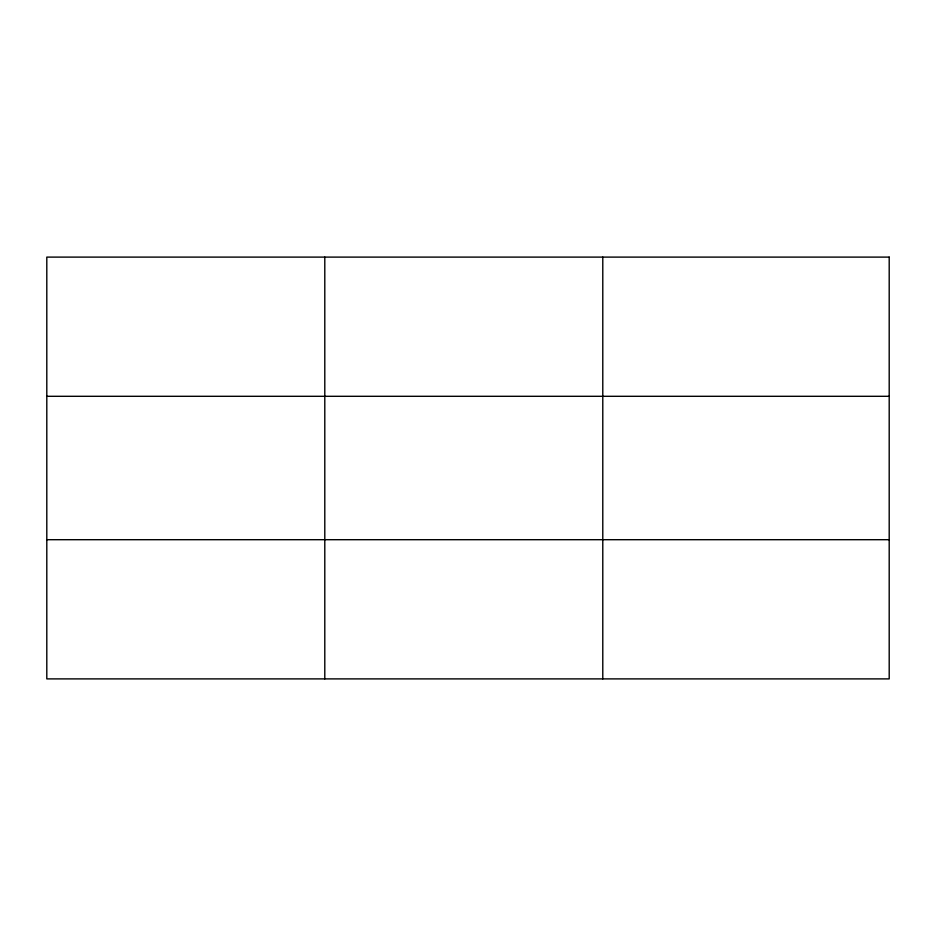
<?xml version="1.0" encoding="UTF-8"?>
<svg xmlns="http://www.w3.org/2000/svg" width="936" height="936" viewBox="0 0 936 936"><rect width="100%" height="100%" fill="white"/><g stroke="black" fill="none" stroke-linecap="round" stroke-linejoin="round"><path stroke-width="1.4" d="M324.792 257.107L324.792 678.892M602.784 257.107L602.784 678.892M46.8 396.302L889.2 396.302M46.8 539.698L889.2 539.698M889.2 257.107L889.2 678.892L46.8 678.892L46.8 257.107L889.2 257.107"/></g></svg>
